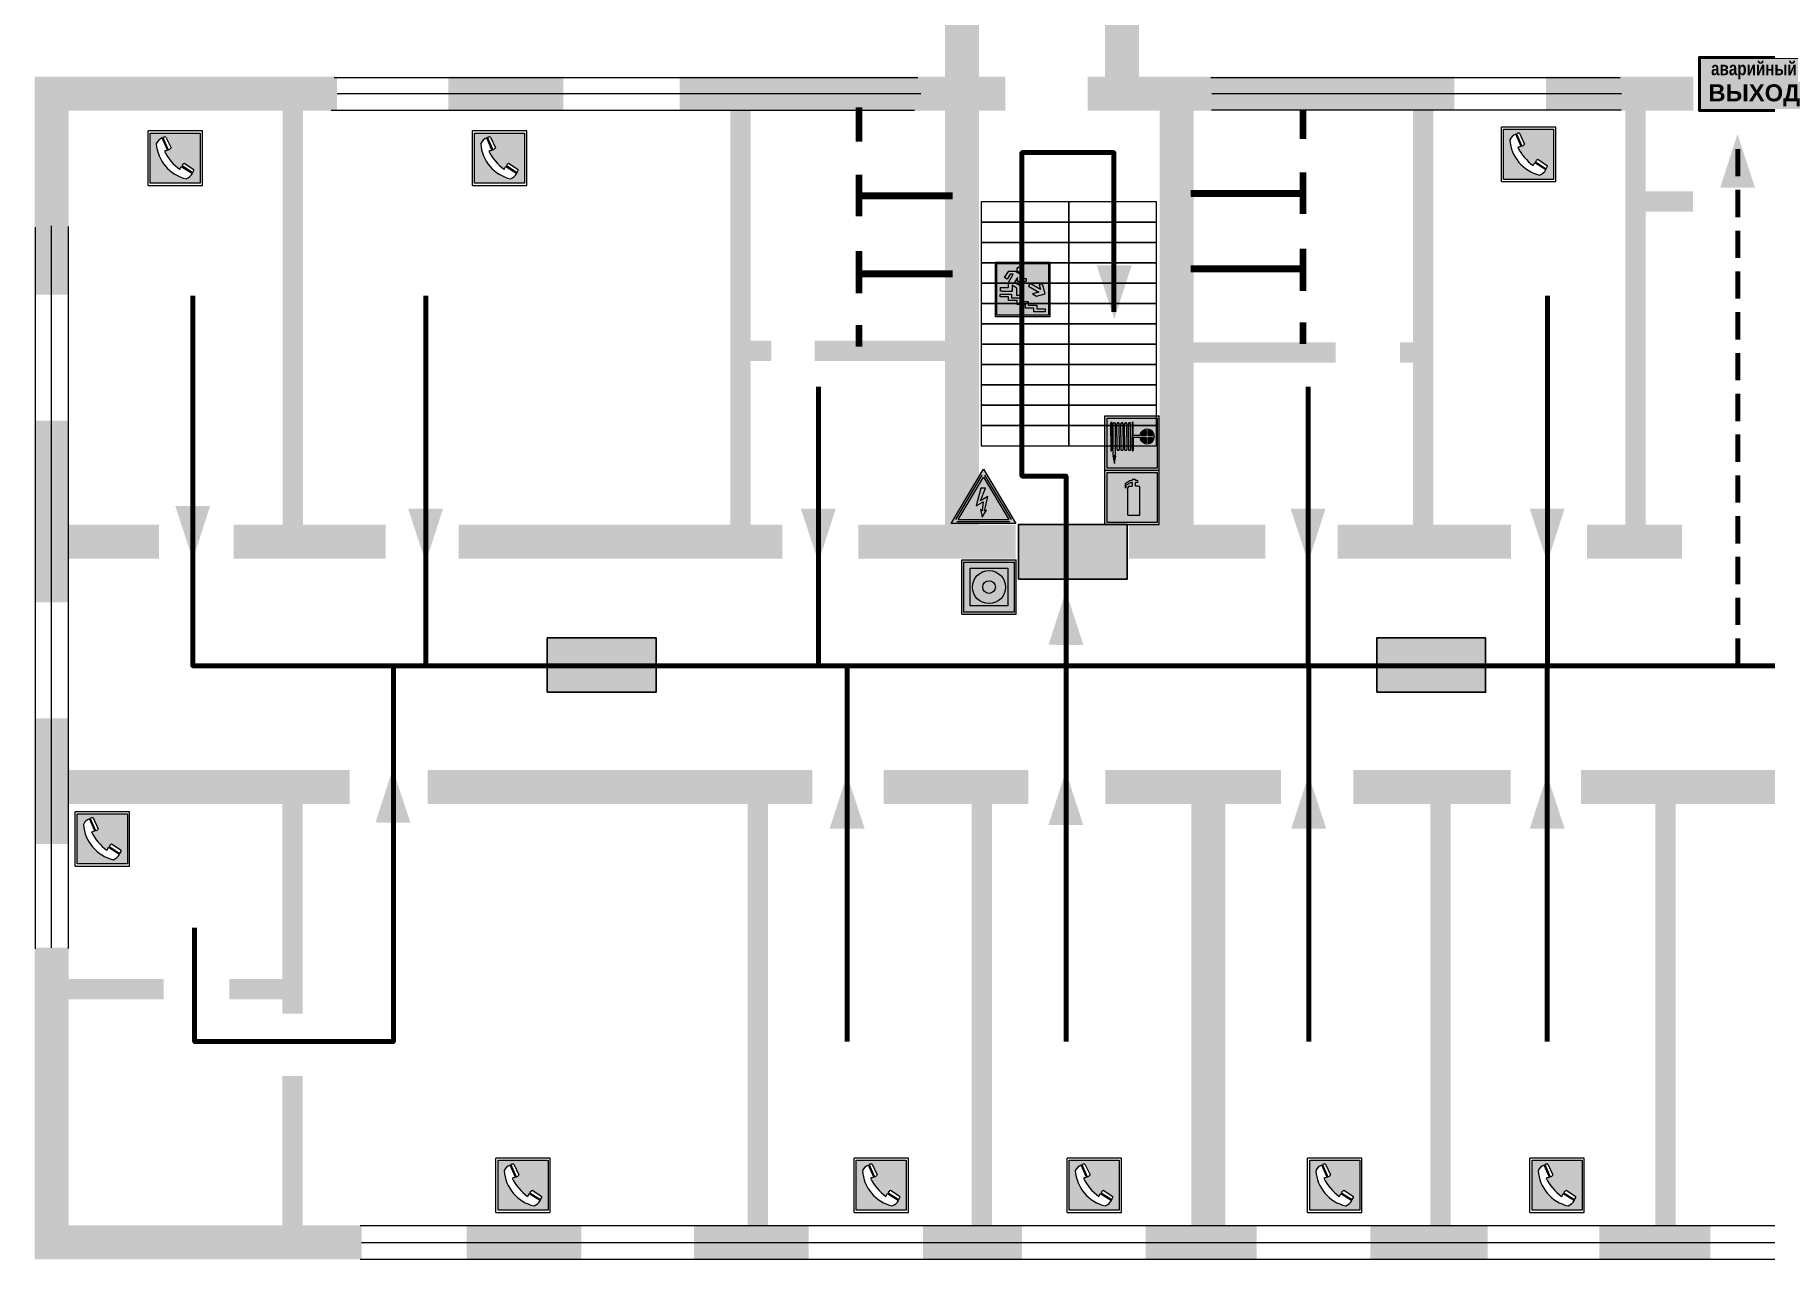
# Model space of a CAD drawing. Header units: millimetres. Extents: x 13114 to 67229, y 22859 to 38520.
# Drawn here: x 24431.9 to 24686.5, y 35272.1 to 35452.3 of the extents above; entities that cross this region are included whole.
import ezdxf

# ---------------------------------------------------------------- set-up
doc = ezdxf.new("R2010")
doc.units = ezdxf.units.MM
doc.linetypes.add('{ Wide Dash }', pattern=[12, 4, -2, 4, -2])
doc.layers.add('План_Штампы', color=7, linetype='Continuous')
doc.styles.add('обычный', font='arial.ttf')

# ---------------------------------------------------------------- blocks, each defined once
blk = doc.blocks.new('вниз')
at = {"lineweight": 0, "true_color": 0xffffff}
h = blk.add_hatch(color=7, dxfattribs=at)
h.dxf.hatch_style = 1
h.paths.add_polyline_path([(40994.51, -4472.22), (40986.51, -4472.22), (40986.51, -4480.22), (40994.51, -4480.22)])
h.paths.add_polyline_path([(40994.31, -4472.42), (40994.31, -4480.01), (40986.71, -4480.01), (40986.71, -4472.42)], flags=16)
h.paths.add_polyline_path([(40988.43, -4473.53), (40989.43, -4473.53), (40990.19, -4473.96), (40990.19, -4474.6), (40991, -4474.6), (40991, -4475.06), (40989.73, -4475.06), (40989.73, -4474.46), (40989.3, -4475.18), (40990.17, -4475.7), (40990.17, -4477.11), (40989.63, -4477.11), (40989.63, -4476.01), (40988.94, -4475.59), (40988.94, -4476.46), (40988.94, -4476.46), (40987.47, -4476.46), (40987.26, -4476.46), (40987.26, -4475.92), (40988.4, -4475.92), (40988.4, -4475.2), (40989.1, -4473.99), (40988.66, -4473.99), (40988.24, -4474.7), (40987.86, -4474.47), (40988.41, -4473.56)], flags=0)
h.paths.add_polyline_path([(40990.55, -4473.29, -1), (40989.69, -4473.29, -1)], flags=0)
h.paths.add_polyline_path([(40988.85, -4476.89), (40988.85, -4477.43), (40990.1, -4477.43), (40990.1, -4477.99), (40991.34, -4477.99), (40991.34, -4478.54), (40992.59, -4478.54), (40992.59, -4479.09), (40993.83, -4479.09), (40993.83, -4479.52), (40992.17, -4479.52), (40992.17, -4478.97), (40990.91, -4478.97), (40990.91, -4478.41), (40989.68, -4478.41), (40989.68, -4477.86), (40988.43, -4477.86), (40988.43, -4477.31), (40987.6, -4477.31), (40987.18, -4477.31), (40987.18, -4476.89)], flags=0)
h.paths.add_polyline_path([(40991.61, -4475.33), (40993.12, -4476.2), (40992.9, -4475.27), (40993.48, -4475.6), (40993.83, -4476.88), (40992.56, -4477.22), (40991.97, -4476.88), (40992.9, -4476.61), (40991.38, -4475.74), (40991.58, -4475.39)], flags=0)
h.paths.add_polyline_path([(40990.19, -4473.96), (40989.43, -4473.53), (40988.43, -4473.53), (40988.41, -4473.56), (40987.86, -4474.47), (40988.24, -4474.7), (40988.66, -4473.99), (40989.1, -4473.99), (40988.4, -4475.2), (40988.4, -4475.92), (40987.26, -4475.92), (40987.26, -4476.46), (40987.47, -4476.46), (40988.94, -4476.46), (40988.94, -4476.27), (40988.94, -4475.59), (40989.63, -4476.01), (40989.63, -4477.11), (40990.17, -4477.11), (40990.17, -4475.7), (40989.3, -4475.18), (40989.73, -4474.46), (40989.73, -4475.06), (40991, -4475.06), (40991, -4474.6), (40990.19, -4474.6)], flags=0)
h.paths.add_polyline_path([(40990.55, -4473.29, 1), (40989.69, -4473.29, 1)], flags=0)
h.paths.add_polyline_path([(40991.61, -4475.33), (40991.58, -4475.39), (40991.38, -4475.74), (40992.9, -4476.61), (40991.97, -4476.88), (40992.56, -4477.22), (40993.83, -4476.88), (40993.48, -4475.6), (40992.9, -4475.27), (40993.12, -4476.2)], flags=0)
h.paths.add_polyline_path([(40990.1, -4477.43), (40988.85, -4477.43), (40988.85, -4476.89), (40987.18, -4476.89), (40987.18, -4477.31), (40987.6, -4477.31), (40988.43, -4477.31), (40988.43, -4477.86), (40989.68, -4477.86), (40989.68, -4478.41), (40990.91, -4478.41), (40990.91, -4478.97), (40992.17, -4478.97), (40992.17, -4479.52), (40993.83, -4479.52), (40993.83, -4479.09), (40992.59, -4479.09), (40992.59, -4478.54), (40991.34, -4478.54), (40991.34, -4477.99), (40990.1, -4477.99)], flags=0)
at = {"lineweight": 0}
h = blk.add_hatch(color=126, dxfattribs=at)
h.dxf.hatch_style = 1
h.paths.add_polyline_path([(40994.31, -4472.42), (40986.71, -4472.42), (40986.71, -4480.01), (40994.31, -4480.01)])
h.paths.add_polyline_path([(40988.43, -4473.53), (40989.43, -4473.53), (40990.19, -4473.96), (40990.19, -4474.6), (40991, -4474.6), (40991, -4475.06), (40989.73, -4475.06), (40989.73, -4474.46), (40989.3, -4475.18), (40990.17, -4475.7), (40990.17, -4477.11), (40989.63, -4477.11), (40989.63, -4476.01), (40988.94, -4475.59), (40988.94, -4476.46), (40988.94, -4476.46), (40987.47, -4476.46), (40987.26, -4476.46), (40987.26, -4475.92), (40988.4, -4475.92), (40988.4, -4475.2), (40989.1, -4473.99), (40988.66, -4473.99), (40988.24, -4474.7), (40987.86, -4474.47), (40988.41, -4473.56)], flags=16)
h.paths.add_polyline_path([(40990.55, -4473.29, -1), (40989.69, -4473.29, -1)], flags=16)
h.paths.add_polyline_path([(40988.85, -4476.89), (40988.85, -4477.43), (40990.1, -4477.43), (40990.1, -4477.99), (40991.34, -4477.99), (40991.34, -4478.54), (40992.59, -4478.54), (40992.59, -4479.09), (40993.83, -4479.09), (40993.83, -4479.52), (40992.17, -4479.52), (40992.17, -4478.97), (40990.91, -4478.97), (40990.91, -4478.41), (40989.68, -4478.41), (40989.68, -4477.86), (40988.43, -4477.86), (40988.43, -4477.31), (40987.6, -4477.31), (40987.18, -4477.31), (40987.18, -4476.89)], flags=16)
h.paths.add_polyline_path([(40991.61, -4475.33), (40993.12, -4476.2), (40992.9, -4475.27), (40993.48, -4475.6), (40993.83, -4476.88), (40992.56, -4477.22), (40991.97, -4476.88), (40992.9, -4476.61), (40991.38, -4475.74), (40991.58, -4475.39)], flags=16)
at = {"lineweight": 0, "true_color": 0xffffff}
h = blk.add_hatch(color=7, dxfattribs=at)
h.dxf.hatch_style = 1
h.paths.add_polyline_path([(40989.73, -4474.46), (40989.73, -4475.06), (40991, -4475.06), (40991, -4474.6), (40990.19, -4474.6), (40990.19, -4473.96), (40989.43, -4473.53), (40988.43, -4473.53), (40988.41, -4473.56), (40987.86, -4474.47), (40988.24, -4474.7), (40988.66, -4473.99), (40989.1, -4473.99), (40988.4, -4475.2), (40988.4, -4475.92), (40987.26, -4475.92), (40987.26, -4476.46), (40987.47, -4476.46), (40988.94, -4476.46), (40988.94, -4475.59), (40989.63, -4476.01), (40989.63, -4477.11), (40990.17, -4477.11), (40990.17, -4475.7), (40989.3, -4475.18)])
h.paths.add_polyline_path([(40989.69, -4473.29, 1), (40990.55, -4473.29, 1)])
h.paths.add_polyline_path([(40991.61, -4475.33), (40991.58, -4475.39), (40991.38, -4475.74), (40992.9, -4476.61), (40991.97, -4476.88), (40992.56, -4477.22), (40993.83, -4476.88), (40993.48, -4475.6), (40992.9, -4475.27), (40993.12, -4476.2)])
h.paths.add_polyline_path([(40990.1, -4477.43), (40988.85, -4477.43), (40988.85, -4476.89), (40987.18, -4476.89), (40987.18, -4477.31), (40987.6, -4477.31), (40988.43, -4477.31), (40988.43, -4477.86), (40989.68, -4477.86), (40989.68, -4478.41), (40990.91, -4478.41), (40990.91, -4478.97), (40992.17, -4478.97), (40992.17, -4479.52), (40993.83, -4479.52), (40993.83, -4479.09), (40992.59, -4479.09), (40992.59, -4478.54), (40991.34, -4478.54), (40991.34, -4477.99), (40990.1, -4477.99)])
at = {"color": 126, "lineweight": 0}
for points in [[(40986.51, -4472.22), (40994.51, -4472.22), (40994.51, -4480.22), (40986.51, -4480.22)], [(40986.71, -4472.42), (40994.31, -4472.42), (40994.31, -4480.01), (40986.71, -4480.01)]]:
    blk.add_lwpolyline(points, close=True, dxfattribs=at)
for points in [[(40987.47, -4476.46), (40987.26, -4476.46), (40987.26, -4475.92), (40988.4, -4475.92), (40988.4, -4475.2), (40989.1, -4473.99), (40988.66, -4473.99), (40988.24, -4474.7), (40987.86, -4474.47), (40988.41, -4473.56), (40988.43, -4473.53), (40989.43, -4473.53), (40990.19, -4473.96), (40990.19, -4474.6), (40991, -4474.6), (40991, -4475.06), (40989.73, -4475.06), (40989.73, -4474.46), (40989.3, -4475.18), (40990.17, -4475.7), (40990.17, -4477.11), (40989.63, -4477.11), (40989.63, -4476.01), (40988.94, -4475.59), (40988.94, -4476.46)], [(40991.58, -4475.39), (40991.38, -4475.74), (40992.9, -4476.61), (40991.97, -4476.88), (40992.56, -4477.22), (40993.83, -4476.88), (40993.48, -4475.6), (40992.9, -4475.27), (40993.12, -4476.2), (40991.61, -4475.33), (40991.58, -4475.39)], [(40987.6, -4477.31), (40987.18, -4477.31), (40987.18, -4476.89), (40988.85, -4476.89), (40988.85, -4477.43), (40990.1, -4477.43), (40990.1, -4477.99), (40991.34, -4477.99), (40991.34, -4478.54), (40992.59, -4478.54), (40992.59, -4479.09), (40993.83, -4479.09), (40993.83, -4479.52), (40992.17, -4479.52), (40992.17, -4478.97), (40990.91, -4478.97), (40990.91, -4478.41), (40989.68, -4478.41), (40989.68, -4477.86), (40988.43, -4477.86), (40988.43, -4477.31), (40987.6, -4477.31)], [(40987.47, -4476.46), (40988.94, -4476.46), (40988.94, -4476.27)]]:
    blk.add_lwpolyline(points, dxfattribs=at)
blk.add_circle((40990.12, -4473.29), 0.432, dxfattribs=at)
blk = doc.blocks.new('A$C7B4425F7')
at = {"true_color": 0xffffff}
blk.add_hatch(color=7, dxfattribs=at).paths.add_polyline_path([(0, 0), (-16, 0), (-16, -8), (0, -8)])
h = blk.add_hatch(color=126)
h.paths.add_polyline_path([(-0.2, -0.2), (-15.8, -0.2), (-15.8, -7.8), (-0.2, -7.8)])
h.paths.add_polyline_path([(-11.76, -2.03), (-11.76, -3.66), (-11.17, -3.66, -0.568275), (-11.17, -6.18), (-12.58, -6.18), (-12.58, -2.03)], flags=16)
h.paths.add_polyline_path([(-13.33, -4.12, -0.495768), (-13.59, -6.18), (-15.03, -6.18), (-15.03, -2.03), (-13.59, -2.03, -0.487973)], flags=16)
h.paths.add_polyline_path([(-10.25, -2.03), (-9.48, -2.03), (-9.48, -6.18), (-10.25, -6.18)], flags=16)
h.paths.add_polyline_path([(-13.84, -3.69), (-14.24, -3.69), (-14.24, -3.03), (-13.9, -3.03, -0.692621)], flags=0)
h.paths.add_polyline_path([(-9.15, -2.03), (-8.4, -2.03), (-8.04, -3.07), (-7.68, -2.03), (-6.93, -2.03), (-7.64, -4.1), (-6.93, -6.18), (-7.68, -6.18), (-8.04, -5.14), (-8.4, -6.18), (-9.15, -6.18), (-8.44, -4.1)], flags=16)
h.paths.add_polyline_path([(-11.76, -4.46), (-11.42, -4.46, -0.692621), (-11.36, -5.12), (-11.76, -5.12)], flags=0)
h.paths.add_polyline_path([(-13.9, -5.2), (-14.24, -5.2), (-14.24, -4.55), (-13.84, -4.55, -0.708038)], flags=0)
edge = h.paths.add_edge_path(flags=16)
edge.add_ellipse((-5.51, -4.08), major_axis=(0, 2.05), ratio=0.586184, start_angle=0, end_angle=360)
edge = h.paths.add_edge_path(flags=0)
edge.add_ellipse((-5.51, -4.08), major_axis=(0, 1.14), ratio=0.454828, start_angle=0, end_angle=360)
h.paths.add_polyline_path([(-4.13, -4.96, 0.377264), (-3.48, -4.52, 0.0555), (-3.16, -2.03), (-1.66, -2.03), (-1.66, -4.96), (-0.96, -4.96), (-0.96, -7.01), (-1.75, -7.01), (-1.75, -6.18), (-3.3, -6.18), (-3.3, -7.02), (-4.13, -7.02)], flags=16)
h.paths.add_polyline_path([(-2.73, -2.91), (-2.28, -2.91), (-2.28, -4.96), (-3.05, -4.96, 0.079136)], flags=0)
at = {"color": 126}
blk.add_lwpolyline([(-16, -8), (0, -8), (0, 0), (-16, 0)], close=True, dxfattribs=at)
blk = doc.blocks.new('A$C32E8229D')
at = {"true_color": 0xffffff}
blk.add_hatch(color=7, dxfattribs=at).paths.add_polyline_path([(0, 0), (0, -8), (16, -8), (16, 0)])
h = blk.add_hatch(color=126)
h.paths.add_polyline_path([(0.2, -0.2), (15.8, -0.2), (15.8, -7.8), (0.2, -7.8)])
h.paths.add_polyline_path([(13.49, -2.05), (12.08, -2.05), (11.37, -2.63, 0.162397), (11.29, -2.84), (11.29, -3.63), (10.35, -3.63), (10.35, -4.05), (11.68, -4.05), (11.68, -3.48), (12.26, -4.28), (11.29, -5.1), (11.29, -6.78), (11.85, -6.78), (11.85, -5.44), (12.8, -4.64), (12.8, -5.94), (14.46, -5.94), (14.46, -5.39), (13.45, -5.39), (13.45, -3.97), (12.46, -2.59), (13.15, -2.59), (13.69, -3.34), (14.18, -3)], flags=16)
h.paths.add_polyline_path([(10.74, -1.82, 1), (11.8, -1.82, 1)], flags=16)
h.paths.add_polyline_path([(9.39, -3.59), (5.99, -3.59), (6.56, -3.03), (5.91, -3.03), (5.1, -3.83), (5.91, -4.64), (6.56, -4.64), (5.99, -4.09), (9.39, -4.09)], flags=16)
h.paths.add_polyline_path([(4.29, -1.08), (1.72, -1.08), (1.72, -6.6), (4.29, -6.6)], flags=16)
at = {"color": 126}
blk.add_lwpolyline([(16, -8), (0, -8), (0, 0), (16, 0)], close=True, dxfattribs=at)
blk = doc.blocks.new('A$C54414219')
at = {"true_color": 0xffffff}
h = blk.add_hatch(color=7, dxfattribs=at)
h.paths.add_polyline_path([(2.39, -9.45), (2.39, -18.3), (11.23, -18.3), (11.23, -9.45)], flags=0)
h.paths.add_polyline_path([(10.71, -13.87, -1), (2.92, -13.87, -1)], flags=0)
h.paths.add_polyline_path([(8.3, -13.87, -1), (5.33, -13.87, -1)], flags=0)
h.paths.add_polyline_path([(0.41, -7.47), (0.41, -20.27), (13.21, -20.27), (13.21, -7.47)])
h.paths.add_polyline_path([(0.92, -19.77), (12.71, -19.77), (12.71, -7.98), (0.92, -7.98)], flags=16)
h.paths.add_polyline_path([(11.23, -9.45), (11.23, -18.3), (2.39, -18.3), (2.39, -9.45)], flags=0)
at = {"lineweight": 5}
h = blk.add_hatch(color=242, dxfattribs=at)
h.paths.add_polyline_path([(12.71, -7.98), (0.92, -7.98), (0.92, -19.77), (12.71, -19.77)])
h.paths.add_polyline_path([(11.23, -18.3), (2.39, -18.3), (2.39, -9.45), (11.23, -9.45)], flags=16)
h.paths.add_polyline_path([(10.71, -13.87, -1), (2.92, -13.87, -1)], flags=0)
h.paths.add_polyline_path([(8.3, -13.87, -1), (5.33, -13.87, -1)], flags=0)
at = {"true_color": 0xffffff}
h = blk.add_hatch(color=7, dxfattribs=at)
h.paths.add_polyline_path([(2.39, -9.45), (2.39, -18.3), (11.23, -18.3), (11.23, -9.45)])
h.paths.add_polyline_path([(10.71, -13.87, -1), (2.92, -13.87, -1)], flags=16)
h.paths.add_polyline_path([(8.3, -13.87, -1), (5.33, -13.87, -1)], flags=0)
at = {"lineweight": 5}
h = blk.add_hatch(color=242, dxfattribs=at)
h.paths.add_polyline_path([(2.92, -13.87, 1), (10.71, -13.87, 1)])
h.paths.add_polyline_path([(8.3, -13.87, -1), (5.33, -13.87, -1)], flags=16)
at = {"color": 242, "lineweight": 5}
for p, q in [((0.41, -20.27), (0.41, -7.47)), ((0.41, -7.47), (13.21, -7.47)), ((0.41, -7.47), (13.21, -7.47)), ((13.21, -20.27), (13.21, -7.47)), ((0.41, -20.27), (13.21, -20.27))]:
    blk.add_line(p, q, dxfattribs=at)
for points in [[(0.92, -7.98), (12.71, -7.98), (12.71, -19.77), (0.92, -19.77)], [(2.39, -9.45), (11.23, -9.45), (11.23, -18.3), (2.39, -18.3)]]:
    blk.add_lwpolyline(points, close=True, dxfattribs=at)
for radius in [3.89, 1.49]:
    blk.add_circle((6.81, -13.87), radius, dxfattribs=at)
blk = doc.blocks.new('A$C3AD82952')
at = {"true_color": 0xf5f5ff}
h = blk.add_hatch(color=7, dxfattribs=at)
h.dxf.hatch_style = 1
h.paths.add_polyline_path([(8.21, 8.73, 0.414214), (7.89, 9.05), (7.22, 9.05), (7.22, 9.92), (7.59, 9.92, 1), (7.57, 10.36), (7.22, 10.36), (7.22, 10.6), (6.43, 10.6), (6.43, 10.36), (6.01, 10.36), (4.74, 9.59), (4.74, 8.69), (4.98, 8.73), (4.98, 9.26), (6.12, 9.91), (6.43, 9.91), (6.43, 9.05), (5.76, 9.05, 0.414214), (5.44, 8.73), (5.44, 2.2), (8.21, 2.2)], flags=0)
h.paths.add_polyline_path([(12.8, 12.8), (0, 12.8), (0, 0), (12.8, 0)])
h.paths.add_polyline_path([(0.51, 12.29), (12.29, 12.29), (12.29, 0.51), (0.51, 0.51)], flags=16)
h.paths.add_polyline_path([(4.74, 9.59), (6.01, 10.36), (6.43, 10.36), (6.43, 10.6), (7.22, 10.6), (7.22, 10.36), (7.59, 10.36, -0.94586), (7.59, 9.92), (7.22, 9.92), (7.22, 9.05), (7.89, 9.05, -0.414214), (8.21, 8.73), (8.21, 2.2), (5.44, 2.2), (5.44, 8.73, -0.414214), (5.76, 9.05), (6.43, 9.05), (6.43, 9.91), (6.12, 9.91), (4.98, 9.26), (4.98, 8.73), (4.74, 8.69)], flags=0)
h = blk.add_hatch(color=242)
h.dxf.hatch_style = 1
h.paths.add_polyline_path([(12.29, 12.29), (0.51, 12.29), (0.51, 0.51), (12.29, 0.51)])
h.paths.add_polyline_path([(4.74, 8.69), (4.74, 9.59), (6.01, 10.36), (6.43, 10.36), (6.43, 10.6), (7.22, 10.6), (7.22, 10.36), (7.59, 10.36, -0.94586), (7.59, 9.92), (7.22, 9.92), (7.22, 9.05), (7.89, 9.05, -0.414214), (8.21, 8.73), (8.21, 2.2), (5.44, 2.2), (5.44, 8.73, -0.414214), (5.76, 9.05), (6.43, 9.05), (6.43, 9.91), (6.12, 9.91), (4.98, 9.26), (4.98, 8.73)], flags=16)
h = blk.add_hatch(color=7, dxfattribs=at)
h.dxf.hatch_style = 1
h.paths.add_polyline_path([(8.21, 8.73, 0.414214), (7.89, 9.05), (7.22, 9.05), (7.22, 9.92), (7.59, 9.92, 1), (7.57, 10.36), (7.22, 10.36), (7.22, 10.6), (6.43, 10.6), (6.43, 10.36), (6.01, 10.36), (4.74, 9.59), (4.74, 8.69), (4.98, 8.73), (4.98, 9.26), (6.12, 9.91), (6.43, 9.91), (6.43, 9.05), (5.76, 9.05, 0.414214), (5.44, 8.73), (5.44, 2.2), (8.21, 2.2)])
at = {"color": 242, "lineweight": 5}
for p, q in [((0, 0), (0, 12.8)), ((0, 12.8), (12.8, 12.8)), ((12.8, 0), (12.8, 12.8)), ((6.01, 10.36), (4.74, 9.59)), ((4.74, 9.59), (4.74, 8.69)), ((4.74, 8.69), (4.98, 8.73)), ((4.98, 9.26), (6.12, 9.91)), ((4.98, 8.73), (4.98, 9.26)), ((5.44, 2.2), (5.44, 8.73)), ((5.76, 9.05), (6.43, 9.05)), ((6.01, 10.36), (6.43, 10.36)), ((6.12, 9.91), (6.43, 9.91)), ((7.22, 10.6), (6.43, 10.6)), ((6.43, 10.6), (6.43, 10.36)), ((6.43, 9.91), (6.43, 9.05)), ((7.22, 10.36), (7.22, 10.6)), ((7.59, 10.36), (7.22, 10.36)), ((7.22, 9.05), (7.22, 9.92)), ((7.59, 9.92), (7.22, 9.92)), ((7.89, 9.05), (7.22, 9.05)), ((8.21, 2.2), (8.21, 8.73)), ((0, 0), (12.8, 0)), ((5.44, 2.2), (8.21, 2.2))]:
    blk.add_line(p, q, dxfattribs=at)
blk.add_lwpolyline([(0.51, 12.29), (12.29, 12.29), (12.29, 0.51), (0.51, 0.51)], close=True, dxfattribs=at)
for centre, radius, start, end in [((5.76, 8.73), 0.32, 90, 180), ((7.58, 10.14), 0.223, 273.1875, 86.8125), ((7.89, 8.73), 0.32, 0, 90)]:
    blk.add_arc(centre, radius, start, end, dxfattribs=at)
blk = doc.blocks.new('A$C37112FD5')
at = {"true_color": 0xf5f5ff}
h = blk.add_hatch(color=7, dxfattribs=at)
h.dxf.hatch_style = 1
h.paths.add_polyline_path([(12.8, -7.4), (0, -7.4), (0, -20.2), (12.8, -20.2)])
h.paths.add_polyline_path([(12.29, -7.91), (12.29, -19.69), (0.51, -19.69), (0.51, -7.91)], flags=16)
h.paths.add_polyline_path([(4.98, -9.04, -0.42597), (5.17, -9.22), (5.17, -12.25), (5.17, -15.29, -0.432244), (4.98, -15.47), (4.83, -15.47, -0.42597), (4.64, -15.29), (4.64, -12.25), (4.64, -9.22, -0.432244), (4.83, -9.04)], flags=0)
h.paths.add_polyline_path([(4.28, -9.22), (4.28, -12.25), (4.28, -15.29, -0.432244), (4.09, -15.47), (3.94, -15.47, -0.42597), (3.75, -15.29), (3.75, -12.25), (3.75, -9.22, -0.432244), (3.94, -9.04), (4.09, -9.04, -0.42597)], flags=0)
h.paths.add_polyline_path([(5.72, -9.04), (5.87, -9.04, -0.42597), (6.06, -9.22), (6.06, -12.25), (6.06, -15.29, -0.432244), (5.87, -15.47), (5.72, -15.47, -0.42597), (5.53, -15.29), (5.53, -12.25), (5.53, -9.22, -0.432244)], flags=0)
h.paths.add_polyline_path([(6.42, -8.9), (6.5, -8.9, -0.42597), (6.69, -9.08), (6.69, -12.03), (8.21, -12.03, -15.824349), (8.21, -12.47), (6.69, -12.47), (6.69, -15.42, -0.432244), (6.5, -15.6), (6.42, -15.6)], flags=0)
h.paths.add_polyline_path([(3.39, -9.22), (3.39, -12.25), (3.39, -15.29, -0.432244), (3.2, -15.47), (3.05, -15.47, -0.42597), (2.85, -15.29), (2.85, -12.25), (2.85, -9.22, -0.432244), (3.05, -9.04), (3.2, -9.04, -0.42597)], flags=0)
h.paths.add_polyline_path([(2.5, -9.22), (2.5, -16.71), (1.96, -16.71), (1.96, -9.22, -0.432244), (2.15, -9.04), (2.31, -9.04, -0.42597)], flags=0)
h.paths.add_polyline_path([(1.61, -8.9), (1.61, -15.6), (1.57, -15.6, -0.42597), (1.37, -15.42), (1.37, -12.03), (1.37, -9.09, -0.432244), (1.57, -8.9)], flags=0)
h.paths.add_polyline_path([(9.76, -10.81), (9.76, -12.03), (8.49, -12.03, -0.336371)], flags=0)
h.paths.add_polyline_path([(8.49, -12.47), (9.76, -12.47), (9.76, -13.7, -0.336371)], flags=0)
h.paths.add_polyline_path([(10.11, -10.81, -0.336371), (11.38, -12.03), (10.11, -12.03)], flags=0)
h.paths.add_polyline_path([(10.11, -12.47), (11.38, -12.47, -0.336371), (10.11, -13.7)], flags=0)
h.paths.add_polyline_path([(2.5, -16.84), (2.5, -17.05), (1.97, -17.05), (1.97, -16.84)], flags=0)
h.paths.add_polyline_path([(2.5, -17.24, -0.033778), (2.24, -18.6, -0.033778), (1.97, -17.24)], flags=0)
h = blk.add_hatch(color=242)
h.dxf.hatch_style = 1
h.paths.add_polyline_path([(12.29, -7.91), (0.51, -7.91), (0.51, -19.69), (12.29, -19.69)])
h.paths.add_polyline_path([(6.42, -15.6), (6.42, -8.9), (6.5, -8.9, -0.42597), (6.69, -9.08), (6.69, -12.03), (8.21, -12.03, -15.824349), (8.21, -12.47), (6.69, -12.47), (6.69, -15.42, -0.432244), (6.5, -15.6)], flags=16)
h.paths.add_polyline_path([(5.87, -15.47), (5.72, -15.47, -0.42597), (5.53, -15.29), (5.53, -12.25), (5.53, -9.22, -0.432244), (5.72, -9.04), (5.87, -9.04, -0.42597), (6.06, -9.22), (6.06, -12.25), (6.06, -15.29, -0.432244)], flags=16)
h.paths.add_polyline_path([(4.98, -15.47), (4.83, -15.47, -0.42597), (4.64, -15.29), (4.64, -12.25), (4.64, -9.22, -0.432244), (4.83, -9.04), (4.98, -9.04, -0.42597), (5.17, -9.22), (5.17, -12.25), (5.17, -15.29, -0.432244)], flags=16)
h.paths.add_polyline_path([(4.09, -15.47), (3.94, -15.47, -0.42597), (3.75, -15.29), (3.75, -12.25), (3.75, -9.22, -0.432244), (3.94, -9.04), (4.09, -9.04, -0.42597), (4.28, -9.22), (4.28, -12.25), (4.28, -15.29, -0.432244)], flags=16)
h.paths.add_polyline_path([(3.2, -15.47), (3.05, -15.47, -0.42597), (2.85, -15.29), (2.85, -12.25), (2.85, -9.22, -0.432244), (3.05, -9.04), (3.2, -9.04, -0.42597), (3.39, -9.22), (3.39, -12.25), (3.39, -15.29, -0.432244)], flags=16)
h.paths.add_polyline_path([(2.5, -17.05), (1.97, -17.05), (1.97, -16.84), (2.5, -16.84)], flags=16)
h.paths.add_polyline_path([(2.5, -17.24, -0.033778), (2.24, -18.6, -0.033778), (1.97, -17.24)], flags=16)
h.paths.add_polyline_path([(2.5, -16.71), (1.96, -16.71), (1.96, -9.22, -0.432244), (2.15, -9.04), (2.31, -9.04, -0.42597), (2.5, -9.22)], flags=16)
h.paths.add_polyline_path([(1.61, -15.6), (1.57, -15.6, -0.42597), (1.37, -15.42), (1.37, -12.03), (1.37, -9.09, -0.432244), (1.57, -8.9), (1.61, -8.9)], flags=16)
h.paths.add_polyline_path([(8.49, -12.47), (9.76, -12.47), (9.76, -13.7, -0.336371)], flags=0)
h.paths.add_polyline_path([(10.11, -13.7), (10.11, -12.47), (11.38, -12.47, -0.336371)], flags=0)
h.paths.add_polyline_path([(8.49, -12.03, -0.336371), (9.76, -10.81), (9.76, -12.03)], flags=0)
h.paths.add_polyline_path([(10.11, -12.03), (10.11, -10.81, -0.336371), (11.38, -12.03)], flags=0)
h = blk.add_hatch(color=7, dxfattribs=at)
h.dxf.hatch_style = 1
h.paths.add_polyline_path([(1.61, -8.9), (1.57, -8.9, 0.432244), (1.37, -9.09), (1.37, -12.03), (1.37, -15.42, 0.42597), (1.57, -15.6), (1.61, -15.6)])
h.paths.add_polyline_path([(2.5, -9.22, 0.42597), (2.31, -9.04), (2.15, -9.04, 0.432244), (1.96, -9.22), (1.96, -16.71), (2.5, -16.71)])
h.paths.add_polyline_path([(2.5, -16.84), (1.97, -16.84), (1.97, -17.05), (2.5, -17.05)])
h.paths.add_polyline_path([(2.5, -17.24), (1.97, -17.24, 0.033778), (2.24, -18.6, 0.033778)])
h.paths.add_polyline_path([(3.39, -12.25), (3.39, -9.22, 0.42597), (3.2, -9.04), (3.05, -9.04, 0.432244), (2.85, -9.22), (2.85, -12.25), (2.85, -15.29, 0.42597), (3.05, -15.47), (3.2, -15.47, 0.432244), (3.39, -15.29)])
h.paths.add_polyline_path([(4.28, -12.25), (4.28, -9.22, 0.42597), (4.09, -9.04), (3.94, -9.04, 0.432244), (3.75, -9.22), (3.75, -12.25), (3.75, -15.29, 0.42597), (3.94, -15.47), (4.09, -15.47, 0.432244), (4.28, -15.29)])
h.paths.add_polyline_path([(5.17, -12.25), (5.17, -9.22, 0.42597), (4.98, -9.04), (4.83, -9.04, 0.432244), (4.64, -9.22), (4.64, -12.25), (4.64, -15.29, 0.42597), (4.83, -15.47), (4.98, -15.47, 0.432244), (5.17, -15.29)])
h.paths.add_polyline_path([(6.06, -12.25), (6.06, -9.22, 0.42597), (5.87, -9.04), (5.72, -9.04, 0.432244), (5.53, -9.22), (5.53, -12.25), (5.53, -15.29, 0.42597), (5.72, -15.47), (5.87, -15.47, 0.432244), (6.06, -15.29)])
h.paths.add_polyline_path([(6.69, -12.47), (8.21, -12.47, 15.824349), (8.21, -12.03), (6.69, -12.03), (6.69, -9.08, 0.42597), (6.5, -8.9), (6.42, -8.9), (6.42, -15.6), (6.5, -15.6, 0.432244), (6.69, -15.42)])
h.paths.add_polyline_path([(8.49, -12.47), (9.76, -12.47), (9.76, -13.7, -0.336371)], flags=16)
h.paths.add_polyline_path([(8.49, -12.03, -0.336371), (9.76, -10.81), (9.76, -12.03)], flags=16)
h.paths.add_polyline_path([(10.11, -12.47), (11.38, -12.47, -0.336371), (10.11, -13.7)], flags=16)
h.paths.add_polyline_path([(10.11, -12.03), (10.11, -10.81, -0.336371), (11.38, -12.03)], flags=16)
h = blk.add_hatch(color=242)
h.dxf.hatch_style = 1
h.paths.add_polyline_path([(9.76, -10.81, 0.336371), (8.49, -12.03), (9.76, -12.03)])
h.paths.add_polyline_path([(10.11, -10.81), (10.11, -12.03), (11.38, -12.03, 0.336371)])
h.paths.add_polyline_path([(11.38, -12.47), (10.11, -12.47), (10.11, -13.7, 0.336371)])
h.paths.add_polyline_path([(9.76, -12.47), (8.49, -12.47, 0.336371), (9.76, -13.7)])
at = {"color": 242, "lineweight": 5}
for p, q in [((0, -20.2), (0, -7.4)), ((0, -7.4), (12.8, -7.4)), ((12.8, -20.2), (12.8, -7.4)), ((1.37, -12.03), (1.37, -9.08)), ((1.37, -12.03), (1.37, -15.42)), ((1.57, -8.9), (1.61, -8.9)), ((1.61, -8.9), (1.61, -15.6)), ((1.96, -16.71), (1.96, -9.22)), ((2.15, -9.04), (2.31, -9.04)), ((2.5, -16.71), (2.5, -9.22)), ((2.85, -12.25), (2.85, -9.22)), ((3.05, -9.04), (3.2, -9.04)), ((3.39, -12.25), (3.39, -9.22)), ((3.75, -12.25), (3.75, -9.22)), ((3.94, -9.04), (4.09, -9.04)), ((4.28, -12.25), (4.28, -9.22)), ((4.64, -12.25), (4.64, -9.22)), ((4.83, -9.04), (4.98, -9.04)), ((5.17, -12.25), (5.17, -9.22)), ((5.53, -12.25), (5.53, -9.22)), ((5.72, -9.04), (5.87, -9.04)), ((6.06, -12.25), (6.06, -9.22)), ((6.42, -8.9), (6.42, -15.6)), ((6.5, -8.9), (6.42, -8.9)), ((6.69, -12.03), (6.69, -9.08)), ((8.21, -12.03), (6.69, -12.03)), ((9.76, -12.03), (8.49, -12.03)), ((9.76, -10.81), (9.76, -12.03)), ((10.11, -10.81), (10.11, -12.03)), ((11.38, -12.03), (10.11, -12.03)), ((1.57, -15.6), (1.61, -15.6)), ((2.85, -12.25), (2.85, -15.29)), ((3.05, -15.47), (3.2, -15.47)), ((3.39, -12.25), (3.39, -15.29)), ((3.75, -12.25), (3.75, -15.29)), ((3.94, -15.47), (4.09, -15.47)), ((4.28, -12.25), (4.28, -15.29)), ((4.64, -12.25), (4.64, -15.29)), ((4.83, -15.47), (4.98, -15.47)), ((5.17, -12.25), (5.17, -15.29)), ((5.53, -12.25), (5.53, -15.29)), ((5.72, -15.47), (5.87, -15.47)), ((6.06, -12.25), (6.06, -15.29)), ((6.42, -15.6), (6.5, -15.6)), ((8.21, -12.47), (6.69, -12.47)), ((6.69, -12.47), (6.69, -15.42)), ((9.76, -12.47), (8.49, -12.47)), ((9.76, -12.47), (9.76, -13.7)), ((11.38, -12.47), (10.11, -12.47)), ((10.11, -12.47), (10.11, -13.7)), ((0, -20.2), (12.8, -20.2)), ((1.96, -16.71), (2.5, -16.71)), ((1.97, -16.84), (2.5, -16.84)), ((1.97, -17.05), (1.97, -16.84)), ((2.5, -17.05), (1.97, -17.05)), ((1.97, -17.24), (2.5, -17.24)), ((2.5, -16.84), (2.5, -17.05))]:
    blk.add_line(p, q, dxfattribs=at)
blk.add_lwpolyline([(0.51, -7.91), (12.29, -7.91), (12.29, -19.69), (0.51, -19.69)], close=True, dxfattribs=at)
for centre, radius, start, end in [((1.56, -9.09), 0.182, 87.1027, 180.6071), ((2.15, -9.22), 0.182, 87.1027, 180.6071), ((2.32, -9.22), 0.182, 359.3929, 92.8973), ((3.04, -9.22), 0.182, 87.1027, 180.6071), ((3.21, -9.22), 0.182, 359.3929, 92.8973), ((3.93, -9.22), 0.182, 87.1027, 180.6071), ((4.1, -9.22), 0.182, 359.3929, 92.8973), ((4.82, -9.22), 0.182, 87.1027, 180.6071), ((4.99, -9.22), 0.182, 359.3929, 92.8973), ((5.71, -9.22), 0.182, 87.1027, 180.6071), ((5.88, -9.22), 0.182, 359.3929, 92.8973), ((6.51, -9.09), 0.182, 359.3929, 92.8973), ((9.93, -12.25), 1.74, 187.2319, 172.7681), ((9.93, -12.25), 1.46, 96.9927, 171.3585), ((9.93, -12.25), 1.46, 8.6415, 83.0073), ((1.56, -15.42), 0.182, 179.3929, 272.8973), ((3.04, -15.29), 0.182, 179.3929, 272.8973), ((3.21, -15.29), 0.182, 267.1027, 0.6071), ((3.93, -15.29), 0.182, 179.3929, 272.8973), ((4.1, -15.29), 0.182, 267.1027, 0.6071), ((4.82, -15.29), 0.182, 179.3929, 272.8973), ((4.99, -15.29), 0.182, 267.1027, 0.6071), ((5.71, -15.29), 0.182, 179.3929, 272.8973), ((5.88, -15.29), 0.182, 267.1027, 0.6071), ((6.51, -15.42), 0.182, 267.1027, 0.6071), ((9.93, -12.25), 1.46, 188.6415, 263.0073), ((9.93, -12.25), 1.46, 276.9927, 351.3585), ((12.17, -15.98), 10.27, 187.041, 194.7793), ((-7.7, -15.98), 10.27, 345.2207, 352.959)]:
    blk.add_arc(centre, radius, start, end, dxfattribs=at)
blk = doc.blocks.new('A$C3E6D3DDE')
at = {"lineweight": 5}
h = blk.add_hatch(color=40, dxfattribs=at)
h.paths.add_polyline_path([(24.1, 1.45), (16.46, -11.35), (31.74, -11.35)])
h.paths.add_polyline_path([(24.09, -0.46), (30.03, -10.41), (18.14, -10.41)], flags=16)
h.paths.add_polyline_path([(24.54, -3.08), (23.41, -6.02), (25.13, -5.01), (24.33, -8.5), (24.82, -8.27), (23.79, -9.86), (23.4, -8.04), (23.8, -8.43), (24.04, -6.29), (22.39, -7.25), (23.44, -3.08)], flags=0)
h = blk.add_hatch(color=256, dxfattribs=at)
h.paths.add_polyline_path([(24.37, 0.03, 0.567511), (23.82, 0.03), (17.59, -10.4, 0.582454), (17.86, -10.88), (30.32, -10.88, 0.582149), (30.6, -10.4)])
h.paths.add_polyline_path([(24.09, -0.46), (18.14, -10.41), (30.03, -10.41)], flags=16)
h.paths.add_polyline_path([(24.54, -3.08), (23.41, -6.02), (25.13, -5.01), (24.33, -8.5), (24.82, -8.27), (23.79, -9.86), (23.4, -8.04), (23.8, -8.43), (24.04, -6.29), (22.39, -7.25), (23.44, -3.08)], flags=0)
h = blk.add_hatch(color=40, dxfattribs=at)
h.paths.add_polyline_path([(24.09, -0.46), (18.14, -10.41), (30.03, -10.41)])
h.paths.add_polyline_path([(24.82, -8.27), (23.79, -9.86), (23.4, -8.04), (23.8, -8.43), (24.04, -6.29), (22.39, -7.25), (23.44, -3.08), (24.54, -3.08), (23.41, -6.02), (25.13, -5.01), (24.33, -8.5)], flags=16)
at = {"color": 40, "lineweight": 5}
for p, q in [((16.46, -11.35), (24.1, 1.45)), ((24.1, 1.45), (31.74, -11.35))]:
    blk.add_line(p, q, dxfattribs=at)
at = {"lineweight": 5}
for p, q in [((17.59, -10.4), (23.82, 0.03)), ((24.37, 0.03), (30.6, -10.4)), ((18.14, -10.41), (24.09, -0.46)), ((23.44, -3.08), (22.39, -7.25)), ((23.41, -6.02), (24.54, -3.08)), ((24.54, -3.08), (23.44, -3.08)), ((24.09, -0.46), (30.03, -10.41)), ((22.39, -7.25), (24.04, -6.29)), ((23.8, -8.43), (23.4, -8.04)), ((23.4, -8.04), (23.79, -9.86)), ((25.13, -5.01), (23.41, -6.02)), ((24.04, -6.29), (23.8, -8.43)), ((24.33, -8.5), (25.13, -5.01)), ((17.86, -10.88), (30.32, -10.88)), ((18.14, -10.41), (30.03, -10.41)), ((23.79, -9.86), (24.82, -8.27)), ((24.82, -8.27), (24.33, -8.5))]:
    blk.add_line(p, q, dxfattribs=at)
at = {"color": 50, "lineweight": 5}
blk.add_line((31.74, -11.35), (16.46, -11.35), dxfattribs=at)
blk = doc.blocks.new('A$C456E1F9C')
at = {"lineweight": 5}
h = blk.add_hatch(color=242, dxfattribs=at)
h.paths.add_polyline_path([(0.51, -1.47), (0.51, -13.26), (12.29, -13.26), (12.29, -1.47)])
h.paths.add_polyline_path([(5.42, -4.95, -0.254479), (4.78, -5.4), (3.52, -2.53, -0.209735), (4.23, -2.4)], flags=16)
h.paths.add_polyline_path([(8.53, -8.6), (10.87, -10.17), (10.54, -10.76), (8.03, -9.13, -0.192251)], flags=16)
h.paths.add_polyline_path([(4.61, -5.49, 0.005518), (3.87, -5.72, 0.128647), (7.49, -10.01, 0.00809), (7.83, -9.33), (10.47, -10.97, -0.16736), (8.99, -12.25, -0.327862), (1.95, -3.95, -0.166952), (3.36, -2.62)], flags=16)
at = {"color": 242, "lineweight": 5}
for p, q in [((0, -13.77), (0, -0.97)), ((12.8, -0.97), (0, -0.97)), ((4.61, -5.49), (3.36, -2.62)), ((3.52, -2.53), (4.78, -5.4)), ((4.23, -2.4), (5.42, -4.95)), ((12.8, -13.77), (12.8, -0.97)), ((7.83, -9.33), (10.47, -10.97)), ((8.03, -9.13), (10.54, -10.76)), ((10.81, -10.12), (8.53, -8.6)), ((10.54, -10.76), (10.8, -10.3)), ((10.8, -10.3), (10.81, -10.12)), ((0, -13.77), (12.8, -13.77))]:
    blk.add_line(p, q, dxfattribs=at)
blk.add_lwpolyline([(0.51, -1.47), (12.29, -1.47), (12.29, -13.26), (0.51, -13.26)], close=True, dxfattribs=at)
for centre, radius, start, end in [((4.59, -5.34), 2.99, 114.2845, 152.1974), ((11.12, -3.31), 9.19, 183.9915, 256.6009), ((4.02, -3.27), 0.891, 76.3284, 123.7092), ((14.98, -39.1), 35.17, 107.1487, 108.4135), ((13.86, -0.94), 11.08, 205.5536, 234.8762), ((4.68, -4.59), 0.824, 276.9621, 334.0723), ((-13.31, 0.8), 23.44, 332.5487, 334.4027), ((8.94, -9.5), 0.989, 114.4092, 157.9388), ((7.87, -9.46), 3, 291.9291, 329.9329)]:
    blk.add_arc(centre, radius, start, end, dxfattribs=at)
blk = doc.blocks.new('A$C41C009D9')
at = {"true_color": 0xffffff}
blk.add_hatch(color=7, dxfattribs=at).paths.add_polyline_path([(0, 8), (-16, 8), (-16, 0), (0, 0)])
h = blk.add_hatch(color=126)
h.dxf.hatch_style = 1
h.paths.add_polyline_path([(-15.8, 7.8), (-15.8, 0.2), (-0.2, 0.2), (-0.2, 7.8)])
at = {"color": 126}
for points in [[(-16, 0), (0, 0), (0, 8), (-16, 8)], [(-16, 0), (0, 0), (0, 8), (-16, 8)], [(-15.8, 7.8), (-0.2, 7.8), (-0.2, 0.2), (-15.8, 0.2)]]:
    blk.add_lwpolyline(points, close=True, dxfattribs=at)
at = {"color": 7, "true_color": 0xffffff, "insert": (-15.8, 7.3), "char_height": 2.5, "width": 15.5999, "attachment_point": 1, "style": 'обычный'}
blk.add_mtext('\\pi1.6133;{\\fArial|b1|i0|c204|p34;\\H0.8x;\\W0.8;аварийный\\H1.25x;\\W1;\\P\\pi1.2327;ВЫХОД}', dxfattribs=at)

msp = doc.modelspace()

# ---------------------------------------------------------------- linework, layer by layer
at = {"lineweight": 100, "const_width": 5}
for points in [[(24568.33, 35377.68), (24568.33, 35488.23), (24591.87, 35488.23), (24591.87, 35443.62)], [(24434.41, 35414.03), (24434.41, 35443.62), (24476.41, 35443.62)], [(24492.79, 35443.62), (24509.71, 35443.62)], [(24526.82, 35443.62), (24542.66, 35443.62)], [(24542.01, 35443.62), (24574.71, 35443.62)], [(24586.83, 35443.62), (24629.05, 35443.62)], [(24599.93, 35443.62), (24599.93, 35377.68)], [(24621.73, 35443.62), (24640.77, 35443.62)], [(24654.24, 35443.62), (24675.9, 35443.62)], [(24434.41, 35368.78), (24434.41, 35395.48)], [(24434.41, 35377.68), (24450.2, 35377.68)], [(24461.17, 35377.68), (24483.55, 35377.68)], [(24494.3, 35377.68), (24541.91, 35377.68)], [(24553.1, 35377.68), (24576.23, 35377.68)], [(24592.89, 35377.68), (24612.98, 35377.68)], [(24623.58, 35377.68), (24649.1, 35377.68)], [(24660.29, 35377.68), (24674.24, 35377.68)], [(24434.41, 35333.2), (24434.41, 35351.68)], [(24434.41, 35341.57), (24478.27, 35341.57)], [(24489.71, 35341.57), (24546.3, 35341.57)], [(24556.81, 35341.57), (24578.09, 35341.57)], [(24589.43, 35341.57), (24615.26, 35341.57)], [(24604.56, 35274.59), (24604.56, 35341.57)], [(24625.91, 35341.57), (24649.04, 35341.57)], [(24659.41, 35341.57), (24716.74, 35341.57)], [(24480, 35274.59), (24434.41, 35274.59), (24434.41, 35317.95)], [(24512.31, 35274.59), (24495.47, 35274.59)], [(24545.76, 35274.59), (24528.92, 35274.59)], [(24577.16, 35274.59), (24562.59, 35274.59)], [(24611.67, 35274.59), (24595.36, 35274.59)], [(24645.68, 35274.59), (24628.39, 35274.59)], [(24678.4, 35274.59), (24662.11, 35274.59)]]:
    msp.add_lwpolyline(points, dxfattribs=at)
at = {"lineweight": 0}
for points, const_width in [([(24469.9, 35377.68), (24469.9, 35443.62)], 3), ([(24535.76, 35377.68), (24535.76, 35443.62)], 3), ([(24636.17, 35377.68), (24636.17, 35443.62)], 3), ([(24667.41, 35377.68), (24667.41, 35443.62)], 3), ([(24553.19, 35436.55), (24553.19, 35441.57)], 1), ([(24618.49, 35436.92), (24618.49, 35441.3)], 1), ([(24553.19, 35425.55), (24553.19, 35431.68)], 1), ([(24618.49, 35425.92), (24618.49, 35432.05)], 1), ([(24618.49, 35428.92), (24601.97, 35428.92)], 1), ([(24667.41, 35427.75), (24675.88, 35427.75)], 3), ([(24553.19, 35428.56), (24566.97, 35428.56)], 1), ([(24553.19, 35414.22), (24553.19, 35420.45)], 1), ([(24618.49, 35414.58), (24618.49, 35420.82)], 1), ([(24553.19, 35417.1), (24566.97, 35417.1)], 1), ([(24618.49, 35417.83), (24601.97, 35417.83)], 1), ([(24553.19, 35406.39), (24553.19, 35409.57)], 1), ([(24618.49, 35406.76), (24618.49, 35409.94)], 1), ([(24535.75, 35405.76), (24540.28, 35405.76)], 3), ([(24568.32, 35405.76), (24546.68, 35405.76)], 3), ([(24623.31, 35405.52), (24601.27, 35405.52)], 3), ([(24637.17, 35405.52), (24632.76, 35405.52)], 3), ([(24469.86, 35308.25), (24469.86, 35341.11), (24469.86, 35311.83), (24460.54, 35311.83)], 3), ([(24538.28, 35274.59), (24538.28, 35341.57)], 3), ([(24571.25, 35274.59), (24571.25, 35341.57)], 3), ([(24638.73, 35274.59), (24638.73, 35341.57)], 3), ([(24671.82, 35274.59), (24671.82, 35341.57)], 3), ([(24450.89, 35311.83), (24434.27, 35311.83)], 3), ([(24469.86, 35274.65), (24469.86, 35299.06)], 3)]:
    msp.add_lwpolyline(points, dxfattribs=dict(at, const_width=const_width))
for points in [[(24475.99, 35446), (24561.84, 35446)], [(24604.92, 35445.98), (24665.17, 35445.98)], [(24476.41, 35443.62), (24562.26, 35443.62)], [(24605.09, 35443.62), (24665.34, 35443.62)], [(24475.52, 35441.19), (24561.37, 35441.19)], [(24605.06, 35441.24), (24665.31, 35441.24)], [(24434.41, 35317.95), (24434.41, 35424.14)], [(24436.88, 35317.85), (24436.88, 35424.04)], [(24432.04, 35317.78), (24432.04, 35423.97)], [(24479.79, 35277.06), (24920.8, 35277.06)], [(24480, 35274.59), (24921, 35274.59)], [(24479.79, 35272.14), (24920.8, 35272.14)]]:
    msp.add_lwpolyline(points, dxfattribs=at)
at = {"color": 126, "linetype": '{ Wide Dash }', "lineweight": 100, "true_color": 0x008754}
msp.add_lwpolyline([(24682.48, 35359.44), (24682.48, 35437.18)], dxfattribs=at)
at = {"color": 126, "lineweight": 100, "true_color": 0x008754}
for points in [[(24455.44, 35320.85), (24455.44, 35304.14), (24484.69, 35304.14), (24484.69, 35359.44), (24876.85, 35359.44), (24876.85, 35434.93), (24898.37, 35434.93), (24898.37, 35409.1)], [(24583.64, 35359.44), (24583.64, 35387.33), (24577.15, 35387.33), (24577.15, 35434.94), (24590.69, 35434.94), (24590.69, 35411.48)], [(24484.69, 35359.44), (24455.18, 35359.44), (24455.18, 35413.85)], [(24489.45, 35359.44), (24489.45, 35413.85)], [(24654.45, 35359.44), (24654.45, 35413.85)], [(24547.23, 35359.44), (24547.23, 35400.46)], [(24619.28, 35359.44), (24619.28, 35400.46)], [(24551.44, 35359.44), (24551.44, 35304.14)], [(24583.64, 35359.44), (24583.64, 35304.14)], [(24619.35, 35359.44), (24619.35, 35304.14)], [(24654.43, 35359.44), (24654.43, 35304.14)]]:
    msp.add_lwpolyline(points, dxfattribs=at)
at = {"lineweight": 0}
for points in [[(24571.16, 35424.7), (24584.06, 35424.7), (24584.06, 35427.69), (24571.16, 35427.69)], [(24584.06, 35424.7), (24596.96, 35424.7), (24596.96, 35427.69), (24584.06, 35427.69)], [(24571.16, 35421.71), (24584.06, 35421.71), (24584.06, 35424.7), (24571.16, 35424.7)], [(24584.06, 35421.71), (24596.96, 35421.71), (24596.96, 35424.7), (24584.06, 35424.7)], [(24571.16, 35418.72), (24584.06, 35418.72), (24584.06, 35421.71), (24571.16, 35421.71)], [(24584.06, 35418.72), (24596.96, 35418.72), (24596.96, 35421.71), (24584.06, 35421.71)], [(24571.16, 35415.73), (24584.06, 35415.73), (24584.06, 35418.72), (24571.16, 35418.72)], [(24584.06, 35415.73), (24596.96, 35415.73), (24596.96, 35418.72), (24584.06, 35418.72)], [(24571.16, 35412.74), (24584.06, 35412.74), (24584.06, 35415.73), (24571.16, 35415.73)], [(24584.06, 35412.74), (24596.96, 35412.74), (24596.96, 35415.73), (24584.06, 35415.73)], [(24571.16, 35409.75), (24584.06, 35409.75), (24584.06, 35412.74), (24571.16, 35412.74)], [(24584.06, 35409.75), (24596.96, 35409.75), (24596.96, 35412.74), (24584.06, 35412.74)], [(24571.16, 35406.76), (24584.06, 35406.76), (24584.06, 35409.75), (24571.16, 35409.75)], [(24584.06, 35406.76), (24596.96, 35406.76), (24596.96, 35409.75), (24584.06, 35409.75)], [(24571.16, 35403.77), (24584.06, 35403.77), (24584.06, 35406.76), (24571.16, 35406.76)], [(24584.06, 35403.77), (24596.96, 35403.77), (24596.96, 35406.76), (24584.06, 35406.76)], [(24571.16, 35400.78), (24584.06, 35400.78), (24584.06, 35403.77), (24571.16, 35403.77)], [(24584.06, 35400.78), (24596.96, 35400.78), (24596.96, 35403.77), (24584.06, 35403.77)], [(24571.16, 35397.79), (24584.06, 35397.79), (24584.06, 35400.78), (24571.16, 35400.78)], [(24584.06, 35397.79), (24596.96, 35397.79), (24596.96, 35400.78), (24584.06, 35400.78)], [(24571.16, 35394.8), (24584.06, 35394.8), (24584.06, 35397.79), (24571.16, 35397.79)], [(24584.06, 35394.8), (24596.96, 35394.8), (24596.96, 35397.79), (24584.06, 35397.79)], [(24571.16, 35391.81), (24584.06, 35391.81), (24584.06, 35394.8), (24571.16, 35394.8)], [(24584.06, 35391.81), (24596.96, 35391.81), (24596.96, 35394.8), (24584.06, 35394.8)]]:
    msp.add_lwpolyline(points, close=True, dxfattribs=at)
at = {"layer": 'План_Штампы', "color": 126, "true_color": 0x008754}
for points in [[(24685, 35429.75), (24679.87, 35429.77), (24682.41, 35437.65)], [(24588.15, 35418.34), (24593.29, 35418.33), (24590.74, 35410.45)], [(24452.59, 35382.95), (24457.73, 35382.94), (24455.18, 35375.06)], [(24486.85, 35382.55), (24491.99, 35382.54), (24489.44, 35374.66)], [(24544.63, 35382.55), (24549.76, 35382.54), (24547.22, 35374.66)], [(24616.67, 35382.55), (24621.81, 35382.54), (24619.26, 35374.66)], [(24651.85, 35382.55), (24656.98, 35382.54), (24654.44, 35374.66)], [(24586.2, 35362.5), (24581.06, 35362.51), (24583.61, 35370.39)], [(24487.18, 35336.35), (24482.05, 35336.37), (24484.59, 35344.24)], [(24554.01, 35335.47), (24548.87, 35335.48), (24551.42, 35343.36)], [(24586.18, 35335.99), (24581.05, 35336), (24583.59, 35343.88)], [(24621.91, 35335.47), (24616.78, 35335.48), (24619.32, 35343.36)], [(24656.99, 35335.47), (24651.86, 35335.48), (24654.4, 35343.36)]]:
    msp.add_solid(points, dxfattribs=at)

# ---------------------------------------------------------------- block references
msp.add_blockref('A$C41C009D9', (24692.71, 35441.01))
for name, p, xscale, yscale, zscale in [('A$C456E1F9C', (24448.59, 35438.72), 0.625, 0.625, 0.625), ('A$C456E1F9C', (24496.31, 35438.72), 0.625, 0.625, 0.625), ('A$C456E1F9C', (24647.69, 35439.28), 0.625, 0.625, 0.625), ('A$C37112FD5', (24589.35, 35400.81), 0.6249984004534781, 0.6249984004534781, 0.6249984004534781), ('A$C3E6D3DDE', (24556.43, 35387.47), 0.625, 0.625, 0.625), ('A$C3AD82952', (24589.35, 35380.19), 0.625, 0.625, 0.625), ('A$C54414219', (24568.05, 35379.67), 0.625, 0.625, 0.625), ('A$C456E1F9C', (24437.87, 35338.55), 0.625, 0.625, 0.625), ('A$C456E1F9C', (24499.76, 35287.61), 0.625, 0.625, 0.625), ('A$C456E1F9C', (24552.46, 35287.61), 0.625, 0.625, 0.625), ('A$C456E1F9C', (24583.78, 35287.61), 0.625, 0.625, 0.625), ('A$C456E1F9C', (24619.16, 35287.61), 0.625, 0.625, 0.625), ('A$C456E1F9C', (24651.87, 35287.61), 0.625, 0.625, 0.625)]:
    msp.add_blockref(name, p, dxfattribs=dict(xscale=xscale, yscale=yscale, zscale=zscale))
at = {"color": 126, "true_color": 0x008754}
msp.add_blockref('вниз', (-16413.25, 39891.01), dxfattribs=at)
at = {"layer": 'План_Штампы'}
msp.add_blockref('A$C7B4425F7', (24592.64, 35380.19), dxfattribs=at)
at = {"layer": 'План_Штампы', "color": 126, "true_color": 0x008754, "xscale": -1}
for p in [(24523.32, 35363.53), (24645.35, 35363.53)]:
    msp.add_blockref('A$C32E8229D', p, dxfattribs=at)

doc.saveas('drawing.dxf')
